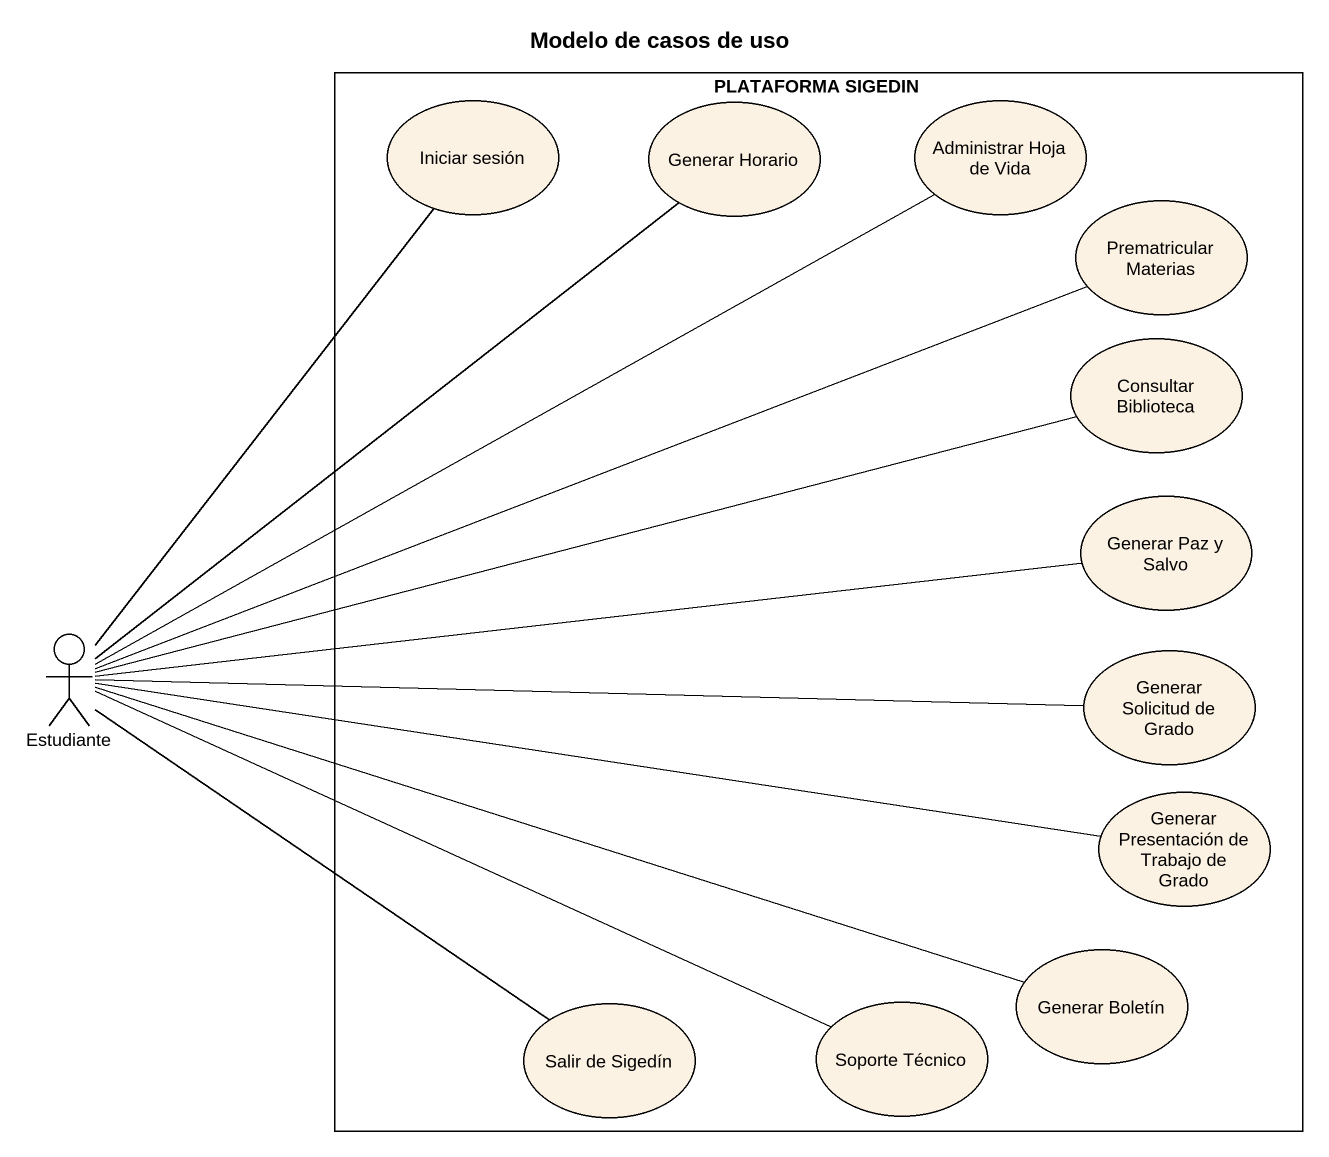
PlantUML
@startuml
title Modelo de casos de uso
rectangle "PLATAFORMA SIGEDIN" as PLATAFORMA_SIGEDIN {
  usecase "Iniciar sesión" as Iniciar_sesión
  usecase "Generar Horario" as Generar_Horario
  usecase "Administrar Hoja de Vida" as Administrar_Hoja_de_Vida
  usecase "Prematricular Materias" as Prematricular_Materias
  usecase "Consultar Biblioteca" as Consultar_Biblioteca
  usecase "Generar Paz y Salvo" as Generar_Paz_y_Salvo
  usecase "Generar Solicitud de Grado" as Generar_Solicitud_de_Grado
  usecase "Generar Presentación de Trabajo de Grado" as Generar_Presentación_de
  usecase "Generar Boletín" as Generar_Boletín
  usecase "Salir de Sigedín" as Salir_de_Sigedín
  usecase "Soporte Técnico" as Soporte_Técnico
}
actor Estudiante
Estudiante -up- Iniciar_sesión
Estudiante -up- Generar_Horario
Estudiante -right- Administrar_Hoja_de_Vida
Estudiante -right- Prematricular_Materias
Estudiante -right- Consultar_Biblioteca
Estudiante -right- Generar_Paz_y_Salvo
Estudiante -right- Generar_Solicitud_de_Grado
Estudiante -right- Generar_Presentación_de
Estudiante -right- Generar_Boletín
Estudiante -- Salir_de_Sigedín
Estudiante -right- Soporte_Técnico
@enduml
